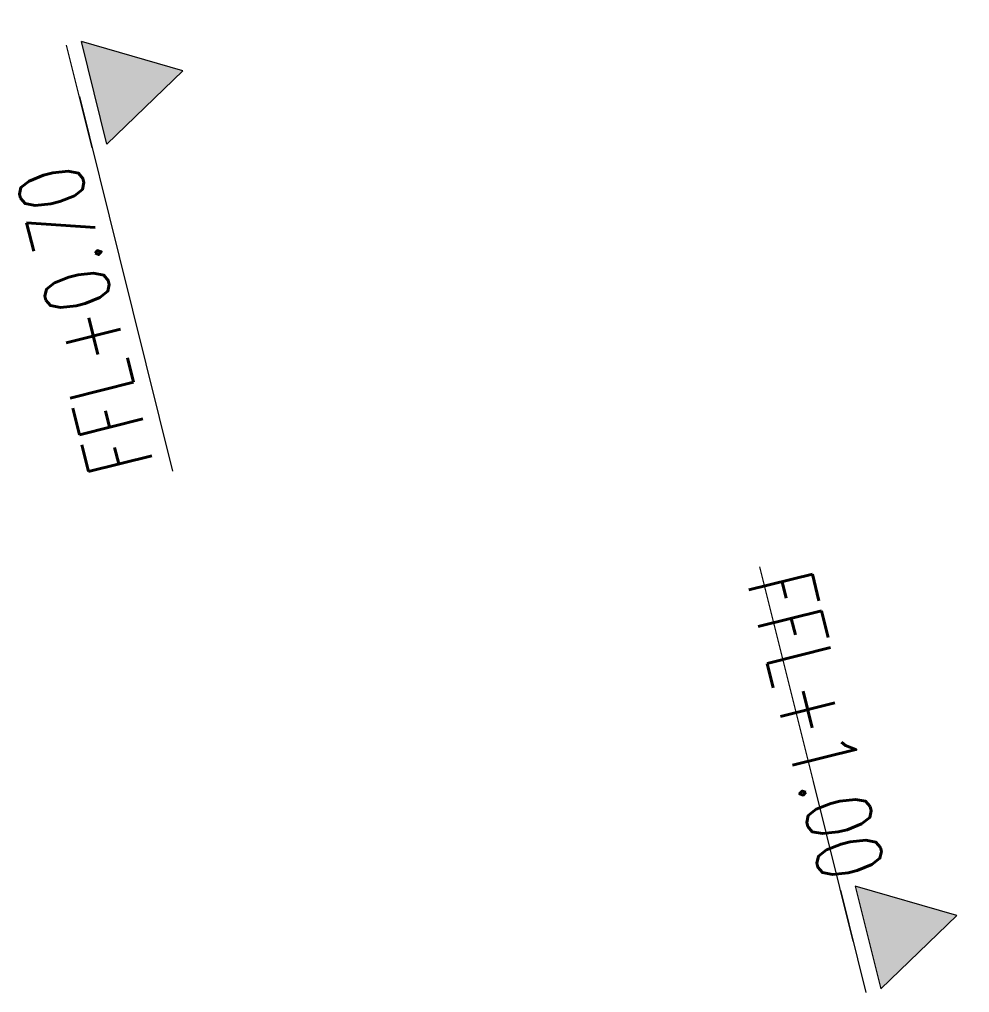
# Model space of a CAD drawing. Header units: inches. Extents: x -20583 to 399182, y -24453 to 525552.
# Drawn here: x 319971 to 322297, y 484754 to 487136 of the extents above; entities that cross this region are included whole.
import ezdxf
from ezdxf.enums import TextEntityAlignment as Align

# ---------------------------------------------------------------- set-up
doc = ezdxf.new("R2010")
doc.units = ezdxf.units.IN
doc.header["$LTSCALE"] = 1000
doc.header["$MEASUREMENT"] = 0
doc.layers.add('A-FLOR-LEVL', color=4, linetype='Continuous', lineweight=18)
doc.styles.add('9999-DIM-SPC', font='simplex.shx', dxfattribs={"width": 0.75})
doc.dimstyles.new('0001-D-SPC', dxfattribs={"dimscale": 20, "dimtxt": 2, "dimasz": 2, "dimexe": 1, "dimexo": 2, "dimgap": 1, "dimtad": 1, "dimdec": 0, "dimrnd": 0.05, "dimzin": 1, "dimdsep": 46, "dimtxsty": '9999-DIM-SPC', "dimblk": 'OBLIQUE', "dimcen": 2, "dimdle": 1, "dimclrd": 256, "dimclre": 252, "dimclrt": 32, "dimazin": 2, "dimtfac": 1, "dimtdec": 0, "dimtmove": 0, "dimatfit": 3, "dimfxl": 3, "dimtolj": 1, "dimtzin": 0, "dimlwd": 0, "dimlwe": 0, "dimarcsym": 0})

# ---------------------------------------------------------------- blocks, each defined once
blk = doc.blocks.new('_Oblique')
at = {"color": 0, "linetype": 'ByBlock', "lineweight": -2}
blk.add_line((-0.5, -0.5), (0.5, 0.5), dxfattribs=at)
blk = doc.blocks.new('*U69')
for p, q in [((1.617, 3.267), (-1.617, 3.267)), ((0, 0), (-1.617, 2.8)), ((1.617, 2.8), (-1.617, 2.8)), ((0, 0), (1.617, 2.8))]:
    blk.add_line(p, q)
at = {"color": 252}
blk.add_solid([(-1.617, 2.8), (1.617, 2.8), (0, 0)], dxfattribs=at)
at = {"style": '9999-DIM-SPC', "width": 0.75}
blk.add_attdef('FFL', text='', height=2, dxfattribs=at).set_placement((11.809, 3.767), align=Align.RIGHT)
blk.add_attdef('SSL', text='', height=2, dxfattribs=at).set_placement((11.809, 2.767), align=Align.TOP_RIGHT)
blk.add_leader([(0, 3.267), (5.043, 3.267), (11.809, 3.267)], dimstyle='0001-D-SPC', override={"dimldrblk": 'None'})
blk = doc.blocks.new('*U68')
for p, q in [((-1.617, 3.267), (1.617, 3.267)), ((0, 0), (-1.617, 2.8)), ((-1.617, 2.8), (1.617, 2.8)), ((0, 0), (1.617, 2.8))]:
    blk.add_line(p, q)
at = {"color": 252}
blk.add_solid([(1.617, 2.8), (-1.617, 2.8), (0, 0)], dxfattribs=at)
at = {"style": '9999-DIM-SPC', "width": 0.75}
blk.add_attdef('FFL', text='', height=2, dxfattribs=at).set_placement((-8.38, 3.767), align=Align.RIGHT)
blk.add_attdef('SSL', text='', height=2, dxfattribs=at).set_placement((-8.095, 2.767), align=Align.TOP_RIGHT)
blk.add_leader([(0, 3.267), (-5.043, 3.267), (-11.809, 3.267)], dimstyle='0001-D-SPC', override={"dimldrblk": 'None'})

msp = doc.modelspace()

# ---------------------------------------------------------------- block references
at = {"layer": 'A-FLOR-LEVL'}
ref = msp.add_blockref('*U69', (320371.7, 487010.6, 0), dxfattribs=dict(at, xscale=-80.00000000000007, yscale=80.00000000000001, zscale=79.99999999999999, rotation=103.971423282981))
ref.add_attrib('FFL', 'FFL+0.70', dxfattribs={"layer": '0', "height": 160, "rotation": 103.9714, "style": '9999-DIM-SPC', "width": 0.75}).set_placement((320115.6, 486791.9, 0), align=Align.RIGHT)
ref = msp.add_blockref('*U68', (322265.9, 484942.6, 0), dxfattribs=dict(at, xscale=-80.00000000000007, yscale=80.00000000000001, zscale=79.99999999999999, rotation=103.971423282981))
ref.add_attrib('FFL', 'FFL+1.00', dxfattribs={"layer": '0', "height": 160, "rotation": 283.9714, "style": '9999-DIM-SPC', "width": 0.75}).set_placement((321937.2, 485015.9, 0), align=Align.RIGHT)

doc.saveas('drawing.dxf')
